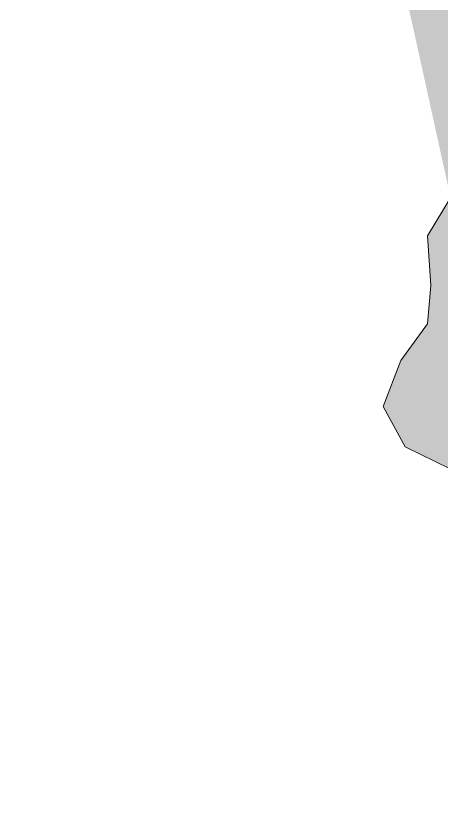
# Model space of a CAD drawing. Extents: x 306008 to 307050, y 9156110 to 9156581.
# Drawn here: x 306033.074 to 306034.04, y 9156561.018 to 9156562.836 of the extents above; entities that cross this region are included whole.
import ezdxf

# ---------------------------------------------------------------- set-up
doc = ezdxf.new("R2010")
doc.units = 0
doc.layers.add('D32_JLN_PAGAR_HIJAU', color=7, linetype='Continuous')

msp = doc.modelspace()

# ---------------------------------------------------------------- hatches: boundary and pattern name
at = {"layer": 'D32_JLN_PAGAR_HIJAU', "true_color": 0x78aa60}
h = msp.add_hatch(color=7, dxfattribs=at)
h.dxf.hatch_style = 1
h.paths.add_polyline_path([(306112.3694, 9156365.7231), (306112.0702, 9156365.9024), (306111.7919, 9156366.1127), (306108.135, 9156369.1977), (306107.9334, 9156369.3829), (306107.7481, 9156369.5843), (306107.5804, 9156369.8007), (306104.0723, 9156374.743), (306103.9366, 9156374.9505), (306103.8172, 9156375.1677), (306086.0128, 9156410.6861), (306085.9204, 9156410.8873), (306071.8442, 9156444.5052), (306071.8046, 9156444.6044), (306062.1135, 9156470.069), (306062.0506, 9156470.25), (306055.68, 9156490.5088), (306055.6204, 9156490.7239), (306047.8909, 9156522.8704), (306034.623, 9156559.9878), (306034.5096, 9156560.382), (306032.0667, 9156571.4617), (306032.1148, 9156571.3859), (306032.1455, 9156571.3343), (306032.2572, 9156571.1295), (306032.2882, 9156571.0669), (306032.3578, 9156570.9159), (306032.4386, 9156570.7272), (306032.4388, 9156570.7268), (306032.4499, 9156570.7022), (306032.45, 9156570.7019), (306032.5584, 9156570.4725), (306032.6588, 9156570.1892), (306032.7402, 9156569.9169), (306032.7402, 9156569.9166), (306032.7464, 9156569.8971), (306032.7465, 9156569.8965), (306032.7553, 9156569.8714), (306032.7554, 9156569.8711), (306032.9098, 9156569.4467), (306032.9099, 9156569.4465), (306032.9168, 9156569.4281), (306032.917, 9156569.4277), (306032.9241, 9156569.4101), (306032.9242, 9156569.4098), (306033.0864, 9156569.0219), (306033.1597, 9156568.8267), (306034.9979, 9156560.4896), (306035.0938, 9156560.1561), (306048.3707, 9156523.0134), (306056.1065, 9156490.8408), (306056.1569, 9156490.6587), (306062.5276, 9156470.4), (306062.5808, 9156470.2468), (306072.2719, 9156444.7823), (306072.3054, 9156444.6983), (306086.3816, 9156411.0804), (306086.4598, 9156410.9102), (306104.2642, 9156375.3918), (306104.3652, 9156375.208), (306104.4801, 9156375.0324), (306107.9881, 9156370.0901), (306108.13, 9156369.907), (306108.2868, 9156369.7365), (306108.4574, 9156369.5799), (306112.1143, 9156366.4949), (306112.3498, 9156366.3169), (306112.603, 9156366.1652), (306112.871, 9156366.0416), (306120.4746, 9156363.0166), (306120.8557, 9156363.9744), (306120.2898, 9156362.552), (306112.6861, 9156365.577)])
at = {"layer": 'D32_JLN_PAGAR_HIJAU', "true_color": 0x568c46}
h = msp.add_hatch(color=7, dxfattribs=at)
h.dxf.hatch_style = 1
h.paths.add_polyline_path([(306034.8467, 9156562.0552), (306034.8871, 9156562.1595), (306034.8368, 9156562.2512), (306034.7351, 9156562.3011), (306034.6634, 9156562.3515), (306034.6217, 9156562.4449), (306034.5516, 9156562.532), (306034.447, 9156562.5343), (306034.353, 9156562.4712), (306034.2735, 9156562.4344), (306034.1717, 9156562.4449), (306034.0612, 9156562.4278), (306034.0069, 9156562.3384), (306034.0146, 9156562.2253), (306034.0068, 9156562.1381), (306033.9467, 9156562.0552), (306033.9063, 9156561.951), (306033.9566, 9156561.8593), (306034.0583, 9156561.8094), (306034.1299, 9156561.759), (306034.1717, 9156561.6655), (306034.2418, 9156561.5784), (306034.3463, 9156561.5761), (306034.4404, 9156561.6393), (306034.5199, 9156561.6761), (306034.6217, 9156561.6655), (306034.7322, 9156561.6826), (306034.7864, 9156561.7721), (306034.7788, 9156561.8851), (306034.7866, 9156561.9723)])

# ---------------------------------------------------------------- linework, layer by layer
at = {"layer": 'D32_JLN_PAGAR_HIJAU', "lineweight": 9, "true_color": 0x3c6432}
msp.add_lwpolyline([(306034.0612, 9156562.4278), (306034.0069, 9156562.3384), (306034.0146, 9156562.2253), (306034.0068, 9156562.1381), (306033.9467, 9156562.0552), (306033.9063, 9156561.951), (306033.9566, 9156561.8593), (306034.0583, 9156561.8094)], dxfattribs=at)

doc.saveas('drawing.dxf')
